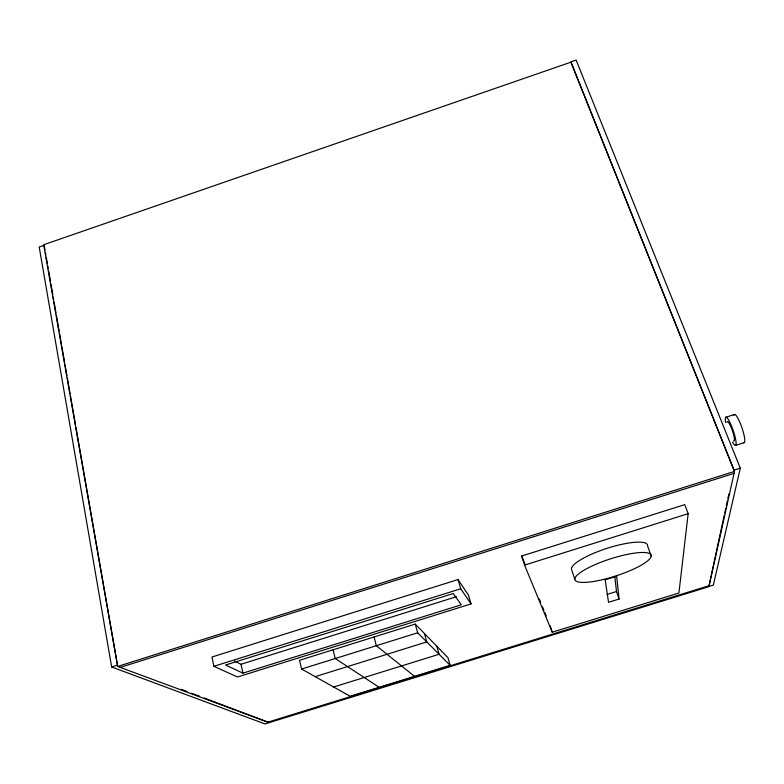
<?xml version="1.0" encoding="UTF-8"?>
<svg xmlns="http://www.w3.org/2000/svg" width="784" height="784" viewBox="0 0 784 784"><rect width="100%" height="100%" fill="white"/><g stroke="black" fill="none" stroke-linecap="round" stroke-linejoin="round"><path stroke-width="1.18" d="M688.166 513.687L678.905 593.008L552.24 632.208L524.565 565.117L521.683 556.013L684.746 504.641L688.166 513.687L524.565 565.117M724.259 515.255L708.903 586.471L713.342 585.089L740.292 468.166L576.122 60.064L570.762 61.916L733.991 470.155L740.292 468.166M724.779 512.883L725.798 508.14M726.307 505.758L727.336 501.015M727.846 498.644L728.875 493.891M204.163 698.005L269.186 722.642L117.698 666.449L43.669 244.755L571.066 62.122L734.5 471.419L708.854 586.677L264.992 723.936L111.661 666.988L39.2 247.019L44.188 245.294L45.031 250.116M725.759 417.274L734.373 414.52M735.588 445.371L744.232 442.627M111.661 666.988L117.463 665.146L75.979 427.466M117.698 666.449L734.5 471.419M120.246 667.39L734.059 473.379M458.032 579.552L211.984 657.012L213.905 666.312L237.474 677.004L471.047 603.905L468.46 595.154L458.032 579.552L460.737 588.764L471.047 603.905M213.905 666.312L460.737 588.764M234.504 661.088L241.021 664.273L456.425 596.702M242.942 673.152L461.325 604.778L453.211 593.527L225.576 665.008L242.942 673.152L241.021 664.273M415.265 624.093L299.547 660.285L301.595 669.026L350.134 696.251L450.124 665.322L447.987 657.756L415.265 624.093L417.666 632.806L450.124 665.322M301.595 669.026L417.666 632.806M315.197 676.661L426.77 641.92L424.438 633.531M607.022 594.458L616.498 591.508L614.764 576.318M333.631 687L439.099 654.277L436.864 646.32M619.086 599.025L608.531 602.298L605.17 579.817L616.636 576.24L619.086 599.025L616.498 591.508M267.883 722.152L709.079 585.697M181.349 689.352L187.053 691.517M191.61 693.242L199.597 696.27M379.113 687.284L335.209 658.54L333.063 649.799M414.53 676.327L376.32 645.702L374.046 636.98M521.683 556.013L524.927 563.931M539.284 598.986L540.666 602.377M542.528 606.894L543.91 610.285M544.841 612.549L546.232 615.94M651.23 556.121A40.053 8.957 -17.9 0 0 595.223 564.578A40.053 8.957 -17.9 0 0 592.704 581.601A40.053 8.957 -17.9 0 0 651.23 556.121L647.584 545.987A39.915 9.261 -18 0 0 609.697 547.506A39.915 9.261 -18 0 0 571.467 569.145L574.858 579.327M550.26 626.024L552.24 632.208M45.452 252.526L45.874 254.947M46.295 257.358L47.344 263.385M47.765 265.805L48.187 268.216M48.608 270.627L50.509 281.485M50.931 283.896L52.822 294.755M53.243 297.175L53.665 299.586M54.086 301.997L55.978 312.855M56.399 315.266L59.143 330.956M59.555 333.367L61.456 344.225M61.877 346.636L64.611 362.326M65.033 364.736L66.924 375.595M67.346 378.006L70.09 393.686M70.511 396.106L75.558 425.055M726.964 422.145A10.359 1.823 71.1 0 1 732.276 430.338A10.359 1.823 71.1 0 1 733.55 440.971M725.621 422.439A14.896 2.617 71.1 0 1 728.836 420.371A14.896 2.617 71.1 0 1 735.804 440.294A14.896 2.617 71.1 0 1 732.511 442.137M733.942 415.412A14.906 2.734 71.1 0 1 741.733 427.133A14.906 2.734 71.1 0 1 743.428 442.47"/></g></svg>
